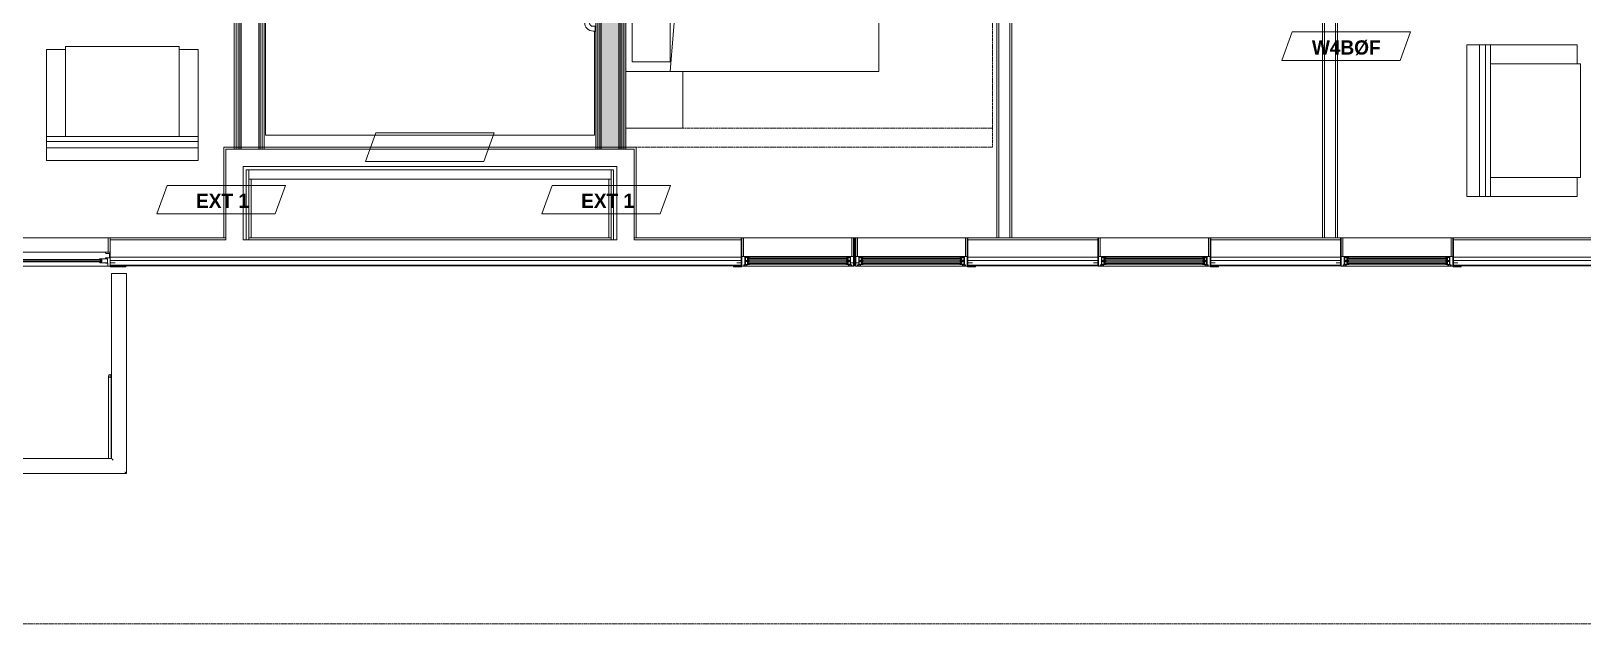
# Model space of a CAD drawing. Header units: inches. Extents: x -4010 to -1872, y 9846 to 12241.
# Drawn here: x -2706.5 to -2215.6, y 9867 to 10054.5 of the extents above; entities that cross this region are included whole.
import ezdxf

# ---------------------------------------------------------------- set-up
doc = ezdxf.new("R2010")
doc.units = ezdxf.units.IN
doc.header["$MEASUREMENT"] = 0
doc.linetypes.add('Aligning Line 1_8__2_', pattern=[0.25, 0.125, -0.125])
doc.linetypes.add('Dash', pattern=[0.25, 0.125, -0.125])
for name, color, linetype, lineweight in [('0-1', 7, 'Continuous', 5), ('0-2', 7, 'Continuous', 9), ('A-DETL-GENF-1', 7, 'Continuous', 9), ('A-DETL-GENF-2', 92, 'Continuous', 18), ('A-DETL-GENF-HDLN-1', 7, 'Dash', 9), ('A-DETL-GENF-HDLN-2', 1, 'Continuous', 18), ('A-DOOR', 31, 'Continuous', 18), ('A-DOOR-1', 7, 'Continuous', 9), ('A-DOOR-FRAM-1', 7, 'Continuous', 9), ('A-FLOR-HRAL-1', 7, 'Continuous', 9), ('A-GLAZ', 151, 'Continuous', 18), ('A-GLAZ-1', 10, 'Continuous', 30), ('A-GLAZ-2', 7, 'Continuous', 9), ('A-WALL', 113, 'Continuous', 18), ('A-WALL-1', 7, 'Continuous', 9), ('A-WALL-2', 250, 'Continuous', 18), ('A-WALL-3', 113, 'Continuous', 9), ('A-WALL-IDEN', 211, 'Continuous', 9), ('G-ANNO-SYMB-2', 147, 'Aligning Line 1_8__2_', 9), ('I-FURN', 30, 'Continuous', 9), ('I-FURN-HDLN', 30, 'Dash', 9), ('I-WALL-1', 21, 'Continuous', 18), ('I-WALL-2', 241, 'Continuous', 5), ('I-WALL-3', 7, 'Continuous', 9), ('S-BEAM-1', 7, 'Continuous', 9), ('S-STRS-1', 7, 'Continuous', 9)]:
    doc.layers.add(name, color=color, linetype=linetype, lineweight=lineweight)
doc.styles.add('Century Gothic_B', font='GOTHICB.TTF', dxfattribs={"height": 4.5})

# ---------------------------------------------------------------- blocks, each defined once
blk = doc.blocks.new('Window-Double_Hung-Marvin-Essential - ESDH3066 - 3rd floor-3033829-UNITS PLANS - 3RD FLOOR')
at = {"layer": 'A-DETL-GENF-HDLN-1'}
blk.add_line((16.1, -4.47), (-16.5, -4.47), dxfattribs=at)
at = {"layer": 'A-DETL-GENF-HDLN-2'}
for p, q in [((-17.13, 4.44), (-17.75, 4.44)), ((-17.13, -1.41), (-17.13, 4.44)), ((17.12, 4.44), (17.75, 4.44)), ((17.12, 4.44), (17.12, -1.41)), ((-19.25, -3.48), (-19.25, -3.44)), ((-19.25, -3.44), (-17.9, -3.44)), ((-17.75, -3.48), (-19.25, -3.48)), ((-17.9, -3.44), (-17.9, -3.33)), ((-17.9, -3.33), (-17.75, -3.33)), ((-16.72, -1.44), (-17.75, -1.44)), ((-17.75, -4.53), (-17.75, -1.44)), ((-17.75, -4.53), (-17.16, -4.53)), ((-17.08, -4.12), (-17.16, -4.53)), ((-17.08, -4.12), (-16.19, -4.12)), ((-16.85, -4.5), (-16.85, -4.12)), ((-16.3, -4.5), (-16.85, -4.5)), ((-16.72, -4.02), (-16.72, -1.44)), ((-16.38, -4.02), (-16.72, -4.02)), ((-16.56, -1.78), (-15.34, -1.78)), ((-16.56, -1.78), (-16.56, -2.72)), ((-15.34, -2.72), (-16.56, -2.72)), ((-16.56, -3), (-15.34, -3)), ((-16.56, -3), (-16.56, -3.94)), ((-15.34, -3.94), (-16.56, -3.94)), ((-16.38, -4.12), (-16.38, -4.02)), ((-16.18, -4.26), (-16.3, -4.26)), ((-16.3, -4.26), (-16.3, -4.5)), ((-16.19, -4.12), (-16.19, -4.22)), ((-16.19, -4.22), (-16.1, -4.22)), ((-16.18, -4.47), (-16.18, -4.26)), ((-16.18, -4.47), (-16.1, -4.47)), ((-16.1, -4.22), (-16.1, -4.47)), ((-15.28, -1.9), (-15.94, -1.9)), ((-15.94, -1.9), (-15.94, -2.62)), ((-15.94, -2.62), (-15.28, -2.62)), ((-15.28, -3.12), (-15.94, -3.12)), ((-15.94, -3.12), (-15.94, -3.84)), ((-15.94, -3.84), (-15.28, -3.84)), ((-15.84, -1.91), (-15.84, -2.6)), ((-15.84, -3.13), (-15.84, -3.82)), ((-15.54, -2.04), (-15.54, -2.48)), ((-15.54, -3.26), (-15.54, -3.7)), ((-15.34, -1.78), (-15.28, -1.84)), ((-15.34, -2.72), (-15.28, -2.66)), ((-15.34, -3), (-15.28, -3.06)), ((-15.34, -3.94), (-15.28, -3.88)), ((-15.28, -1.84), (-15.28, -1.9)), ((-15.28, -2.62), (-15.28, -2.66)), ((-15.28, -3.06), (-15.28, -3.12)), ((-15.28, -3.84), (-15.28, -3.88)), ((15.34, -1.78), (15.28, -1.84)), ((15.28, -1.84), (15.28, -1.9)), ((15.28, -1.9), (15.94, -1.9)), ((15.28, -2.62), (15.28, -2.66)), ((15.94, -2.62), (15.28, -2.62)), ((15.34, -2.72), (15.28, -2.66)), ((15.34, -3), (15.28, -3.06)), ((15.28, -3.06), (15.28, -3.12)), ((15.28, -3.12), (15.94, -3.12)), ((15.28, -3.84), (15.28, -3.88)), ((15.94, -3.84), (15.28, -3.84)), ((15.34, -3.94), (15.28, -3.88)), ((16.56, -1.78), (15.34, -1.78)), ((15.34, -2.72), (16.56, -2.72)), ((16.56, -3), (15.34, -3)), ((15.34, -3.94), (16.56, -3.94)), ((15.54, -2.04), (15.54, -2.48)), ((15.54, -3.26), (15.54, -3.7)), ((15.84, -1.91), (15.84, -2.6)), ((15.84, -3.13), (15.84, -3.82)), ((15.94, -1.9), (15.94, -2.62)), ((15.94, -3.12), (15.94, -3.84)), ((16.19, -4.22), (16.1, -4.22)), ((16.1, -4.22), (16.1, -4.47)), ((16.18, -4.47), (16.1, -4.47)), ((16.18, -4.47), (16.18, -4.26)), ((16.18, -4.26), (16.3, -4.26)), ((17.08, -4.12), (16.19, -4.12)), ((16.19, -4.12), (16.19, -4.22)), ((16.3, -4.26), (16.3, -4.5)), ((16.3, -4.5), (16.85, -4.5)), ((16.38, -4.12), (16.38, -4.02)), ((16.38, -4.02), (16.72, -4.02)), ((16.56, -1.78), (16.56, -2.72)), ((16.56, -3), (16.56, -3.94)), ((16.72, -4.02), (16.72, -1.44)), ((16.72, -1.44), (17.75, -1.44)), ((16.85, -4.5), (16.85, -4.12)), ((17.08, -4.12), (17.16, -4.53)), ((17.75, -4.53), (17.16, -4.53)), ((17.75, -4.53), (17.75, -1.44)), ((17.9, -3.33), (17.75, -3.33)), ((17.75, -3.48), (19.25, -3.48)), ((17.9, -3.44), (17.9, -3.33)), ((19.25, -3.44), (17.9, -3.44)), ((19.25, -3.48), (19.25, -3.44))]:
    blk.add_line(p, q, dxfattribs=at)
at = {"layer": 'A-GLAZ'}
for p, q in [((15.84, -1.91), (-15.84, -1.91)), ((15.84, -2.04), (-15.84, -2.04)), ((15.84, -2.48), (-15.84, -2.48)), ((15.84, -2.6), (-15.84, -2.6)), ((15.84, -3.13), (-15.84, -3.13)), ((15.84, -3.26), (-15.84, -3.26)), ((15.84, -3.7), (-15.84, -3.7)), ((15.84, -3.82), (-15.84, -3.82))]:
    blk.add_line(p, q, dxfattribs=at)
at = {"layer": 'A-GLAZ-1'}
for p, q in [((-17.75, -1.41), (-17.75, 4.44)), ((17.75, 4.44), (17.75, -1.41)), ((-17.75, -4.53), (-17.75, -1.44)), ((17.75, -1.44), (17.75, -4.53))]:
    blk.add_line(p, q, dxfattribs=at)
at = {"layer": 'A-GLAZ-2'}
for p, q in [((-17.75, 4.44), (17.75, 4.44)), ((-17.75, -1.44), (17.75, -1.44)), ((17.75, -4.53), (-17.75, -4.53)), ((17.75, -4.44), (20.27, -4.44)), ((17.75, -4.69), (17.75, -4.53)), ((20.27, -4.69), (17.75, -4.69)), ((20.27, -4.44), (20.27, -4.69))]:
    blk.add_line(p, q, dxfattribs=at)
blk = doc.blocks.new('Railing - Baluster_01-2700443-UNITS PLANS - 3RD FLOOR')
at = {"layer": 'A-FLOR-HRAL-1'}
for p, q in [((-0.59, 1.18), (0.59, 1.18)), ((-0.59, 0.59), (-0.59, 1.18)), ((0.59, 1.18), (0.59, 0.59))]:
    blk.add_line(p, q, dxfattribs=at)
blk = doc.blocks.new('Railing - Railing-2700300-UNITS PLANS - 3RD FLOOR')
at = {"layer": 'A-FLOR-HRAL-1'}
for p, q in [((-2790.37, 9977.83), (-2790.37, 9914.58)), ((-2790.37, 9977.83), (-2789.9, 9977.83)), ((-2789.9, 9977.83), (-2786.12, 9977.83)), ((-2786.12, 9977.83), (-2785.65, 9977.83)), ((-2785.65, 9919.3), (-2785.65, 9977.83)), ((-2681.05, 9977.83), (-2681.05, 9919.3)), ((-2681.05, 9977.83), (-2680.58, 9977.83)), ((-2680.58, 9977.83), (-2676.8, 9977.83)), ((-2676.8, 9977.83), (-2676.32, 9977.83)), ((-2676.32, 9914.58), (-2676.32, 9977.83)), ((-2681.05, 9919.3), (-2785.65, 9919.3)), ((-2790.37, 9914.58), (-2676.32, 9914.58))]:
    blk.add_line(p, q, dxfattribs=at)
for points, knots in [([(-2786.12, 9918.83), (-2786.08, 9918.87), (-2786.02, 9918.93), (-2785.94, 9919.01), (-2785.89, 9919.06), (-2785.86, 9919.09), (-2785.82, 9919.13), (-2785.79, 9919.16), (-2785.77, 9919.18), (-2785.74, 9919.21), (-2785.71, 9919.24), (-2785.68, 9919.27), (-2785.66, 9919.29), (-2785.65, 9919.3), (-2785.65, 9919.3)], [0, 0, 0, 0, 0.166667, 0.25, 0.333333, 0.375, 0.416667, 0.5, 0.541667, 0.583333, 0.666667, 0.75, 0.833333, 1, 1, 1, 1]), ([(-2680.58, 9918.83), (-2680.62, 9918.87), (-2680.68, 9918.93), (-2680.76, 9919.01), (-2680.8, 9919.06), (-2680.84, 9919.09), (-2680.87, 9919.13), (-2680.9, 9919.16), (-2680.93, 9919.18), (-2680.96, 9919.21), (-2680.99, 9919.24), (-2681.01, 9919.27), (-2681.04, 9919.29), (-2681.05, 9919.3), (-2681.05, 9919.3)], [0, 0, 0, 0, 0.166667, 0.25, 0.333333, 0.375, 0.416667, 0.5, 0.541667, 0.583333, 0.666667, 0.75, 0.833333, 1, 1, 1, 1]), ([(-2790.37, 9914.58), (-2790.37, 9914.58), (-2790.36, 9914.59), (-2790.34, 9914.61), (-2790.31, 9914.64), (-2790.28, 9914.67), (-2790.26, 9914.69), (-2790.23, 9914.72), (-2790.19, 9914.76), (-2790.15, 9914.8), (-2790.11, 9914.84), (-2790.07, 9914.88), (-2790, 9914.95), (-2789.94, 9915.01), (-2789.9, 9915.05)], [0, 0, 0, 0, 0.166667, 0.25, 0.333333, 0.416667, 0.458333, 0.5, 0.583333, 0.666667, 0.708333, 0.75, 0.833333, 1, 1, 1, 1]), ([(-2676.32, 9914.58), (-2676.32, 9914.58), (-2676.33, 9914.59), (-2676.36, 9914.61), (-2676.39, 9914.64), (-2676.41, 9914.67), (-2676.44, 9914.69), (-2676.47, 9914.72), (-2676.51, 9914.76), (-2676.55, 9914.8), (-2676.59, 9914.84), (-2676.62, 9914.88), (-2676.69, 9914.95), (-2676.75, 9915.01), (-2676.8, 9915.05)], [0, 0, 0, 0, 0.166667, 0.25, 0.333333, 0.416667, 0.458333, 0.5, 0.583333, 0.666667, 0.708333, 0.75, 0.833333, 1, 1, 1, 1])]:
    blk.add_open_spline(points, degree=3, knots=knots, dxfattribs=at)
blk.add_blockref('Railing - Baluster_01-2700443-UNITS PLANS - 3RD FLOOR', (-2788.01, 9977.24))
blk = doc.blocks.new('Walls 48 - Walls 1-2573569-UNITS PLANS - 3RD FLOOR')
at = {"layer": 'S-BEAM-1'}
for p, q in [((-2681.97, 9945.4), (-2681.97, 9919.3)), ((-2681.22, 9919.3), (-2681.22, 9945.4))]:
    blk.add_line(p, q, dxfattribs=at)
at = {"layer": 'S-BEAM-1', "flags": 128}
for points in [[(-2681.22, 9945.4), (-2681.23, 9945.5), (-2681.26, 9945.6), (-2681.32, 9945.69), (-2681.38, 9945.76), (-2681.46, 9945.8), (-2681.55, 9945.83), (-2681.64, 9945.83), (-2681.73, 9945.8), (-2681.81, 9945.76), (-2681.88, 9945.69), (-2681.93, 9945.6), (-2681.96, 9945.5), (-2681.97, 9945.4)], [(-2681.97, 9945.4), (-2681.96, 9945.3), (-2681.93, 9945.2), (-2681.88, 9945.11), (-2681.81, 9945.04), (-2681.73, 9945), (-2681.64, 9944.97), (-2681.55, 9944.97), (-2681.46, 9945), (-2681.38, 9945.04), (-2681.32, 9945.11), (-2681.26, 9945.2), (-2681.23, 9945.3), (-2681.22, 9945.4)]]:
    blk.add_lwpolyline(points, dxfattribs=at)
blk = doc.blocks.new('Window-Double_Hung-Marvin-Essential - ESDH3066 - 3rd floor-3033832-UNITS PLANS - 3RD FLOOR')
at = {"layer": 'A-DETL-GENF-HDLN-1'}
blk.add_line((16.1, 4.47), (-16.5, 4.47), dxfattribs=at)
at = {"layer": 'A-DETL-GENF-HDLN-2'}
for p, q in [((-19.25, 3.48), (-19.25, 3.44)), ((-17.75, 3.48), (-19.25, 3.48)), ((-19.25, 3.44), (-17.9, 3.44)), ((-17.9, 3.44), (-17.9, 3.33)), ((-17.9, 3.33), (-17.75, 3.33)), ((-17.75, 4.53), (-17.16, 4.53)), ((-17.75, 4.53), (-17.75, 1.44)), ((-16.72, 1.44), (-17.75, 1.44)), ((-17.08, 4.12), (-17.16, 4.53)), ((-17.13, 1.41), (-17.13, -4.44)), ((-17.08, 4.12), (-16.19, 4.12)), ((-16.85, 4.5), (-16.85, 4.12)), ((-16.3, 4.5), (-16.85, 4.5)), ((-16.38, 4.02), (-16.72, 4.02)), ((-16.72, 4.02), (-16.72, 1.44)), ((-15.34, 3.94), (-16.56, 3.94)), ((-16.56, 3), (-16.56, 3.94)), ((-16.56, 3), (-15.34, 3)), ((-15.34, 2.72), (-16.56, 2.72)), ((-16.56, 1.78), (-16.56, 2.72)), ((-16.56, 1.78), (-15.34, 1.78)), ((-16.38, 4.12), (-16.38, 4.02)), ((-16.3, 4.26), (-16.3, 4.5)), ((-16.18, 4.26), (-16.3, 4.26)), ((-16.19, 4.22), (-16.1, 4.22)), ((-16.19, 4.12), (-16.19, 4.22)), ((-16.18, 4.47), (-16.1, 4.47)), ((-16.18, 4.47), (-16.18, 4.26)), ((-16.1, 4.22), (-16.1, 4.47)), ((-15.94, 3.12), (-15.94, 3.84)), ((-15.94, 3.84), (-15.28, 3.84)), ((-15.28, 3.12), (-15.94, 3.12)), ((-15.94, 1.9), (-15.94, 2.62)), ((-15.94, 2.62), (-15.28, 2.62)), ((-15.28, 1.9), (-15.94, 1.9)), ((-15.84, 3.13), (-15.84, 3.82)), ((-15.84, 1.91), (-15.84, 2.6)), ((-15.54, 3.26), (-15.54, 3.7)), ((-15.54, 2.04), (-15.54, 2.48)), ((-15.34, 3.94), (-15.28, 3.88)), ((-15.34, 3), (-15.28, 3.06)), ((-15.34, 2.72), (-15.28, 2.66)), ((-15.34, 1.78), (-15.28, 1.84)), ((-15.28, 3.84), (-15.28, 3.88)), ((-15.28, 3.06), (-15.28, 3.12)), ((-15.28, 2.62), (-15.28, 2.66)), ((-15.28, 1.84), (-15.28, 1.9)), ((15.34, 3.94), (15.28, 3.88)), ((15.28, 3.84), (15.28, 3.88)), ((15.94, 3.84), (15.28, 3.84)), ((15.28, 3.06), (15.28, 3.12)), ((15.28, 3.12), (15.94, 3.12)), ((15.34, 3), (15.28, 3.06)), ((15.34, 2.72), (15.28, 2.66)), ((15.28, 2.62), (15.28, 2.66)), ((15.94, 2.62), (15.28, 2.62)), ((15.28, 1.84), (15.28, 1.9)), ((15.28, 1.9), (15.94, 1.9)), ((15.34, 1.78), (15.28, 1.84)), ((15.34, 3.94), (16.56, 3.94)), ((16.56, 3), (15.34, 3)), ((15.34, 2.72), (16.56, 2.72)), ((16.56, 1.78), (15.34, 1.78)), ((15.54, 3.26), (15.54, 3.7)), ((15.54, 2.04), (15.54, 2.48)), ((15.84, 3.13), (15.84, 3.82)), ((15.84, 1.91), (15.84, 2.6)), ((15.94, 3.12), (15.94, 3.84)), ((15.94, 1.9), (15.94, 2.62)), ((16.18, 4.47), (16.1, 4.47)), ((16.1, 4.22), (16.1, 4.47)), ((16.19, 4.22), (16.1, 4.22)), ((16.18, 4.47), (16.18, 4.26)), ((16.18, 4.26), (16.3, 4.26)), ((16.19, 4.12), (16.19, 4.22)), ((17.08, 4.12), (16.19, 4.12)), ((16.3, 4.26), (16.3, 4.5)), ((16.3, 4.5), (16.85, 4.5)), ((16.38, 4.12), (16.38, 4.02)), ((16.38, 4.02), (16.72, 4.02)), ((16.56, 3), (16.56, 3.94)), ((16.56, 1.78), (16.56, 2.72)), ((16.72, 4.02), (16.72, 1.44)), ((16.72, 1.44), (17.75, 1.44)), ((16.85, 4.5), (16.85, 4.12)), ((17.08, 4.12), (17.16, 4.53)), ((17.12, -4.44), (17.12, 1.41)), ((17.75, 4.53), (17.16, 4.53)), ((17.75, 4.53), (17.75, 1.44)), ((17.75, 3.48), (19.25, 3.48)), ((17.9, 3.33), (17.75, 3.33)), ((17.9, 3.44), (17.9, 3.33)), ((19.25, 3.44), (17.9, 3.44)), ((19.25, 3.48), (19.25, 3.44)), ((-17.13, -4.44), (-17.75, -4.44)), ((17.12, -4.44), (17.75, -4.44))]:
    blk.add_line(p, q, dxfattribs=at)
at = {"layer": 'A-GLAZ'}
for p, q in [((15.84, 3.82), (-15.84, 3.82)), ((15.84, 3.7), (-15.84, 3.7)), ((15.84, 3.26), (-15.84, 3.26)), ((15.84, 3.13), (-15.84, 3.13)), ((15.84, 2.6), (-15.84, 2.6)), ((15.84, 2.48), (-15.84, 2.48)), ((15.84, 2.04), (-15.84, 2.04)), ((15.84, 1.91), (-15.84, 1.91))]:
    blk.add_line(p, q, dxfattribs=at)
at = {"layer": 'A-GLAZ-1'}
for p, q in [((-17.75, 4.53), (-17.75, 1.44)), ((-17.75, 1.41), (-17.75, -4.44)), ((17.75, 1.44), (17.75, 4.53)), ((17.75, -4.44), (17.75, 1.41))]:
    blk.add_line(p, q, dxfattribs=at)
at = {"layer": 'A-GLAZ-2'}
for p, q in [((17.75, 4.53), (-17.75, 4.53)), ((-17.75, 1.44), (17.75, 1.44)), ((20.27, 4.69), (17.75, 4.69)), ((17.75, 4.69), (17.75, 4.53)), ((17.75, 4.44), (20.27, 4.44)), ((20.27, 4.44), (20.27, 4.69)), ((-17.75, -4.44), (17.75, -4.44))]:
    blk.add_line(p, q, dxfattribs=at)
blk = doc.blocks.new('Door-Sliding-Marvin-2_Panel_Patio_Door-Essential - ESSPD6068 - 3rd floor-3104252-UNITS PLANS - 3RD FLOOR')
at = {"layer": 'A-DETL-GENF-1'}
for p, q in [((-32.87, 2.97), (-32.87, 2.52)), ((-32.61, 2.97), (-32.61, 2.52))]:
    blk.add_line(p, q, dxfattribs=at)
at = {"layer": 'A-DETL-GENF-2'}
for p, q in [((-37.25, 3.44), (-37.25, 3.48)), ((-35.75, 3.48), (-37.25, 3.48)), ((-35.91, 3.44), (-37.25, 3.44)), ((-35.91, 3.44), (-35.91, 3.33)), ((-35.75, 3.33), (-35.91, 3.33)), ((-35, 4.53), (-35.75, 4.53)), ((-35.75, 4.53), (-35.75, 0.06)), ((-35.75, 0.06), (-34.25, 0.06)), ((-35.06, 0.03), (-35.75, 0.03)), ((-35.75, 0.03), (-35.75, -4.44)), ((-35.5, 1.88), (-35.5, 0.5)), ((-35.5, 1.88), (-34.25, 1.88)), ((-35.5, 0.5), (-34.39, 0.5)), ((-35.06, -4.44), (-35.06, 0.03)), ((-35, 3.56), (-35, 4.53)), ((-34.25, 3.56), (-35, 3.56)), ((-34.81, 3.44), (-32.46, 3.44)), ((-34.81, 2.19), (-34.81, 3.44)), ((-32.41, 2.19), (-34.81, 2.19)), ((-34.39, 0.5), (-34.25, 0.35)), ((-34.25, 3.44), (-34.25, 3.56)), ((-34.25, 1.88), (-34.25, 2.19)), ((-34.25, 0.06), (-34.25, 0.35)), ((-32.38, 3.12), (-33.09, 3.12)), ((-33.09, 3.12), (-33.09, 2.37)), ((-33.09, 2.37), (-32.34, 2.37)), ((-32.98, 2.97), (-32.98, 3.12)), ((-32.98, 2.52), (-32.98, 2.37)), ((-32.46, 3.44), (-32.38, 3.12)), ((-32.34, 2.25), (-32.41, 2.19)), ((-32.34, 2.37), (-32.34, 2.25)), ((35.06, 0.03), (35.06, -4.44)), ((35.75, 0.03), (35.06, 0.03)), ((35.75, -4.44), (35.75, 0.03)), ((-35.75, -4.44), (-35.06, -4.44)), ((35.06, -4.44), (35.75, -4.44))]:
    blk.add_line(p, q, dxfattribs=at)
at = {"layer": 'A-DETL-GENF-HDLN-1'}
blk.add_line((1.75, 4.19), (33.01, 4.19), dxfattribs=at)
at = {"layer": 'A-DETL-GENF-HDLN-2'}
for p, q in [((-32.87, 2.97), (-32.87, 2.52)), ((-32.61, 2.97), (-32.61, 2.52)), ((-0.66, 2.37), (-1.41, 2.37)), ((-1.41, 2.37), (-1.41, 2.25)), ((-1.41, 2.25), (-1.34, 2.19)), ((-1.29, 3.44), (-1.38, 3.12)), ((-1.38, 3.12), (-0.66, 3.12)), ((-1.34, 2.19), (0.87, 2.19)), ((0.87, 3.44), (-1.29, 3.44)), ((-1.14, 2.97), (-1.14, 2.52)), ((-0.88, 2.97), (-0.88, 2.52)), ((0.24, 2.07), (-0.88, 1.97)), ((-0.88, 0.5), (-0.88, 1.97)), ((-0.88, 1.75), (1.29, 1.75)), ((1.34, 0.5), (-0.88, 0.5)), ((-0.77, 2.97), (-0.77, 3.12)), ((-0.77, 2.52), (-0.77, 2.37)), ((-0.66, 3.12), (-0.66, 2.37)), ((-0.43, 1.93), (0.43, 2.01)), ((-0.43, 1.83), (-0.43, 1.93)), ((-0.24, 1.83), (-0.43, 1.83)), ((-0.24, 4.3), (-0.24, 3.78)), ((0.34, 4.3), (-0.24, 4.3)), ((-0.24, 3.78), (1.51, 3.78)), ((-0.24, 1.87), (0.87, 1.97)), ((-0.24, 1.87), (-0.24, 1.95)), ((-0.24, 1.76), (-0.24, 1.83)), ((0.24, 2.18), (0.24, 2.11)), ((0.24, 2.11), (0.43, 2.11)), ((0.24, 2.07), (0.24, 1.99)), ((0.6, 4.61), (0.34, 4.3)), ((0.43, 2.11), (0.43, 2.01)), ((1.35, 4.61), (0.6, 4.61)), ((0.66, 1.44), (0.66, 0.69)), ((1.37, 1.44), (0.66, 1.44)), ((0.66, 0.69), (1.41, 0.69)), ((0.77, 1.29), (0.77, 1.44)), ((0.77, 0.83), (0.77, 0.69)), ((0.87, 1.97), (0.87, 3.44)), ((0.88, 1.29), (0.88, 0.83)), ((1.14, 1.29), (1.14, 0.83)), ((1.29, 1.75), (1.37, 1.44)), ((1.41, 0.56), (1.34, 0.5)), ((1.35, 4.3), (1.35, 4.61)), ((1.35, 4.3), (1.51, 4.3)), ((1.41, 0.69), (1.41, 0.56)), ((1.51, 3.94), (1.51, 4.3)), ((1.71, 3.94), (1.51, 3.94)), ((1.51, 3.9), (1.75, 3.9)), ((1.51, 3.78), (1.51, 3.9)), ((1.64, 4.08), (1.64, 4.19)), ((1.75, 4.19), (1.64, 4.19)), ((1.64, 4.08), (1.71, 4.08)), ((1.71, 4.08), (1.71, 3.94)), ((1.75, 3.9), (1.75, 4.19)), ((33.16, 0.69), (32.41, 0.69)), ((32.41, 0.69), (32.41, 0.56)), ((32.41, 0.56), (32.47, 0.5)), ((32.52, 1.75), (32.44, 1.44)), ((32.44, 1.44), (33.16, 1.44)), ((32.47, 0.5), (34.84, 0.5)), ((34.84, 1.75), (32.52, 1.75)), ((32.68, 1.29), (32.68, 0.83)), ((32.93, 1.29), (32.93, 0.83)), ((33.01, 4.19), (33.12, 4.19)), ((33.01, 3.9), (33.01, 4.19)), ((33.25, 3.9), (33.01, 3.9)), ((33.04, 1.29), (33.04, 1.44)), ((33.04, 0.83), (33.04, 0.69)), ((33.12, 4.08), (33.05, 4.08)), ((33.05, 4.08), (33.05, 3.94)), ((33.05, 3.94), (33.25, 3.94)), ((33.12, 4.08), (33.12, 4.19)), ((33.16, 1.44), (33.16, 0.69)), ((33.25, 3.94), (33.25, 4.3)), ((33.41, 4.3), (33.25, 4.3)), ((33.25, 3.78), (33.25, 3.9)), ((35, 3.78), (33.25, 3.78)), ((33.41, 4.3), (33.41, 4.61)), ((33.41, 4.61), (34.16, 4.61)), ((34.16, 4.61), (34.42, 4.3)), ((34.25, 3.44), (34.25, 3.56)), ((34.25, 3.56), (35, 3.56)), ((34.81, 3.44), (34.25, 3.44)), ((34.81, 2.19), (34.25, 2.19)), ((34.25, 1.88), (34.25, 2.19)), ((35.5, 1.88), (34.25, 1.88)), ((34.39, 0.5), (34.25, 0.35)), ((34.25, 0.06), (34.25, 0.35)), ((35.75, 0.06), (34.25, 0.06)), ((35.5, 0.5), (34.39, 0.5)), ((34.42, 4.3), (35, 4.3)), ((34.81, 2.19), (34.81, 3.44)), ((34.84, 0.5), (34.84, 1.75)), ((35, 4.53), (35.75, 4.53)), ((35, 3.56), (35, 4.53)), ((35.5, 1.88), (35.5, 0.5)), ((35.75, 4.53), (35.75, 0.06)), ((35.75, 3.48), (37.25, 3.48)), ((35.75, 3.33), (35.9, 3.33)), ((35.9, 3.44), (35.9, 3.33)), ((35.9, 3.44), (37.25, 3.44)), ((37.25, 3.44), (37.25, 3.48))]:
    blk.add_line(p, q, dxfattribs=at)
at = {"layer": 'A-DOOR'}
for p, q in [((-32.98, 3.12), (-0.77, 3.12)), ((-32.98, 2.97), (-0.77, 2.97)), ((-32.98, 2.52), (-0.77, 2.52)), ((-32.98, 2.37), (-0.77, 2.37)), ((0.77, 1.44), (33.04, 1.44)), ((0.77, 1.29), (33.04, 1.29)), ((0.77, 0.83), (33.04, 0.83)), ((0.77, 0.69), (33.04, 0.69))]:
    blk.add_line(p, q, dxfattribs=at)
at = {"layer": 'A-DOOR-1'}
for p, q in [((-35.75, 4.69), (-40.68, 4.69)), ((-40.68, 4.69), (-40.68, 4.44)), ((-40.68, 4.44), (-35.75, 4.44)), ((-35.75, 4.53), (-35.75, 4.69))]:
    blk.add_line(p, q, dxfattribs=at)
at = {"layer": 'A-DOOR-FRAM-1'}
for p, q in [((35.75, 4.53), (-35.75, 4.53)), ((-35.75, 4.53), (-35.75, 0.06)), ((-35.75, 0.06), (35.75, 0.06)), ((35.75, 0.06), (35.75, 4.53))]:
    blk.add_line(p, q, dxfattribs=at)
blk = doc.blocks.new('CTR - 1st Phase - Shell_rvt-1-UNITS PLANS - 3RD FLOOR')
at = {"layer": 'A-WALL-1'}
for p, q in [((-2644.92, 10017.71), (-2645.55, 10017.71)), ((-2645.55, 10017.71), (-2645.55, 9989.06)), ((-2636.92, 10017.71), (-2644.92, 10017.71)), ((-2523.72, 10017.71), (-2636.92, 10017.71)), ((-2515.72, 10017.71), (-2523.72, 10017.71)), ((-2515.1, 10017.71), (-2515.72, 10017.71)), ((-2515.1, 9989.06), (-2515.1, 10017.71)), ((-2636.92, 9989.06), (-2636.92, 10007.59)), ((-2636.92, 10007.59), (-2523.72, 10007.59)), ((-2523.72, 10007.59), (-2523.72, 9989.06)), ((-2752.25, 9989.06), (-2682.12, 9989.06)), ((-2645.55, 9989.06), (-2681.44, 9989.06)), ((-2523.72, 9989.06), (-2636.92, 9989.06)), ((-2481.73, 9989.06), (-2515.1, 9989.06)), ((-2445.73, 9989.06), (-2446.23, 9989.06)), ((-2368.93, 9989.06), (-2410.23, 9989.06)), ((-2292.13, 9989.06), (-2333.43, 9989.06)), ((-2187.87, 9989.06), (-2256.63, 9989.06)), ((-2681.44, 9984.6), (-2681.44, 9984.56)), ((-2481.73, 9983.19), (-2481.73, 9983.22)), ((-2446.23, 9983.22), (-2446.23, 9983.19)), ((-2445.73, 9983.19), (-2445.73, 9983.22)), ((-2410.23, 9983.22), (-2410.23, 9983.19)), ((-2368.93, 9983.19), (-2368.93, 9983.22)), ((-2333.43, 9983.22), (-2333.43, 9983.19)), ((-2292.13, 9983.19), (-2292.13, 9983.22)), ((-2256.63, 9983.22), (-2256.63, 9983.19)), ((-2676.51, 9980.19), (-2484.26, 9980.19)), ((-2446.23, 9980.19), (-2445.73, 9980.19)), ((-2407.71, 9980.19), (-2368.93, 9980.19)), ((-2330.91, 9980.19), (-2292.13, 9980.19)), ((-2254.11, 9980.19), (-2138.53, 9980.19))]:
    blk.add_line(p, q, dxfattribs=at)
at = {"layer": 'A-WALL-2'}
for p, q in [((-2644.92, 10017.09), (-2644.92, 9989.06)), ((-2644.92, 10017.09), (-2639.42, 10017.09)), ((-2639.42, 10017.09), (-2636.92, 10017.09)), ((-2523.72, 10017.09), (-2636.92, 10017.09)), ((-2523.72, 10017.09), (-2521.22, 10017.09)), ((-2521.22, 10017.09), (-2515.72, 10017.09)), ((-2515.72, 10017.09), (-2515.72, 9989.06)), ((-2639.42, 10011.59), (-2639.42, 9989.06)), ((-2639.42, 10011.59), (-2638.42, 10011.59)), ((-2638.42, 10011.59), (-2636.92, 10011.59)), ((-2638.42, 10010.59), (-2638.42, 9989.06)), ((-2638.42, 10010.59), (-2637.67, 10010.59)), ((-2637.67, 10010.59), (-2637.67, 10007.59)), ((-2637.67, 10007.59), (-2637.67, 10010.59)), ((-2637.67, 10010.59), (-2636.92, 10010.59)), ((-2523.72, 10011.59), (-2636.92, 10011.59)), ((-2523.72, 10010.59), (-2636.92, 10010.59)), ((-2523.72, 10011.59), (-2522.22, 10011.59)), ((-2523.72, 10010.59), (-2522.97, 10010.59)), ((-2522.97, 10010.59), (-2522.97, 10007.59)), ((-2522.97, 10010.59), (-2522.97, 10007.59)), ((-2522.97, 10010.59), (-2522.22, 10010.59)), ((-2522.22, 10011.59), (-2521.22, 10011.59)), ((-2522.22, 10010.59), (-2522.22, 9989.06)), ((-2521.22, 10011.59), (-2521.22, 9989.06)), ((-2637.67, 10007.59), (-2637.67, 9989.06)), ((-2637.67, 10007.59), (-2636.92, 10007.59)), ((-2523.72, 10007.59), (-2522.97, 10007.59)), ((-2522.97, 10007.59), (-2522.97, 9989.06)), ((-2644.92, 9988.44), (-2681.44, 9988.44)), ((-2645.55, 9989.06), (-2644.92, 9989.06)), ((-2644.92, 9989.06), (-2644.92, 9988.44)), ((-2639.42, 9989.06), (-2639.42, 9988.44)), ((-2638.42, 9988.44), (-2639.42, 9988.44)), ((-2638.42, 9988.44), (-2639.42, 9988.44)), ((-2638.42, 9989.06), (-2638.42, 9988.44)), ((-2637.67, 9988.44), (-2638.42, 9988.44)), ((-2637.67, 9988.44), (-2638.42, 9988.44)), ((-2637.67, 9989.06), (-2636.92, 9989.06)), ((-2637.67, 9989.06), (-2637.67, 9988.44)), ((-2522.97, 9988.44), (-2637.67, 9988.44)), ((-2523.72, 9989.06), (-2522.97, 9989.06)), ((-2522.97, 9988.44), (-2522.97, 9989.06)), ((-2522.22, 9988.44), (-2522.97, 9988.44)), ((-2522.22, 9988.44), (-2522.97, 9988.44)), ((-2522.22, 9988.44), (-2522.22, 9989.06)), ((-2521.22, 9988.44), (-2522.22, 9988.44)), ((-2521.22, 9988.44), (-2522.22, 9988.44)), ((-2521.22, 9988.44), (-2521.22, 9989.06)), ((-2515.72, 9989.06), (-2515.1, 9989.06)), ((-2515.72, 9988.44), (-2515.72, 9989.06)), ((-2481.73, 9988.44), (-2515.72, 9988.44)), ((-2445.73, 9988.44), (-2446.23, 9988.44)), ((-2368.93, 9988.44), (-2410.23, 9988.44)), ((-2292.13, 9988.44), (-2333.43, 9988.44)), ((-2138.53, 9988.44), (-2256.63, 9988.44)), ((-2481.73, 9982.94), (-2681.44, 9982.94)), ((-2481.73, 9981.94), (-2681.44, 9981.94)), ((-2445.73, 9982.94), (-2446.23, 9982.94)), ((-2445.73, 9981.94), (-2446.23, 9981.94)), ((-2368.93, 9982.94), (-2410.23, 9982.94)), ((-2368.93, 9981.94), (-2410.23, 9981.94)), ((-2292.13, 9982.94), (-2333.43, 9982.94)), ((-2292.13, 9981.94), (-2333.43, 9981.94)), ((-2138.53, 9982.94), (-2256.63, 9982.94)), ((-2138.53, 9981.94), (-2256.63, 9981.94)), ((-2481.73, 9980.44), (-2681.44, 9980.44)), ((-2445.73, 9980.44), (-2446.23, 9980.44)), ((-2368.93, 9980.44), (-2410.23, 9980.44)), ((-2292.13, 9980.44), (-2333.43, 9980.44)), ((-2138.53, 9980.44), (-2256.63, 9980.44))]:
    blk.add_line(p, q, dxfattribs=at)
at = {"layer": '0-2', "rotation": 180}
for name, p in [('Door-Sliding-Marvin-2_Panel_Patio_Door-Essential - ESSPD6068 - 3rd floor-3104252-UNITS PLANS - 3RD FLOOR', (-2717.19, 9984.63)), ('Window-Double_Hung-Marvin-Essential - ESDH3066 - 3rd floor-3033832-UNITS PLANS - 3RD FLOOR', (-2463.98, 9984.63))]:
    blk.add_blockref(name, p, dxfattribs=at)
at = {"layer": '0-2'}
for name, p in [('Window-Double_Hung-Marvin-Essential - ESDH3066 - 3rd floor-3033829-UNITS PLANS - 3RD FLOOR', (-2427.98, 9984.63)), ('Window-Double_Hung-Marvin-Essential - ESDH3066 - 3rd floor-3033829-UNITS PLANS - 3RD FLOOR', (-2351.18, 9984.63)), ('Window-Double_Hung-Marvin-Essential - ESDH3066 - 3rd floor-3033829-UNITS PLANS - 3RD FLOOR', (-2274.38, 9984.63)), ('Railing - Railing-2700300-UNITS PLANS - 3RD FLOOR', (0, 0)), ('Walls 48 - Walls 1-2573569-UNITS PLANS - 3RD FLOOR', (0, 0))]:
    blk.add_blockref(name, p, dxfattribs=at)
blk = doc.blocks.new('Top Rail Type - Top Rail_Internal_-V5-UNITS PLANS - 3RD FLOOR')
at = {"layer": 'A-FLOR-HRAL-1'}
for p, q in [((-2528.69, 10183.71), (-2528.06, 10183.71)), ((-2528.69, 10182.21), (-2528.06, 10182.21)), ((-2528.06, 10183.71), (-2528.06, 10182.21)), ((-2531.44, 10169.17), (-2531.44, 10180.96)), ((-2529.94, 10169.17), (-2529.94, 10180.96)), ((-2531.44, 10168.1), (-2531.44, 10169.17)), ((-2531.44, 10070.08), (-2531.44, 10168.1)), ((-2529.94, 10168.1), (-2529.94, 10169.17)), ((-2529.94, 10070.08), (-2529.94, 10168.1)), ((-2531.44, 10069.01), (-2531.44, 10070.08)), ((-2529.94, 10069.01), (-2529.94, 10070.08)), ((-2531.44, 10057.21), (-2531.44, 10069.01)), ((-2529.94, 10057.21), (-2529.94, 10069.01)), ((-2528.06, 10055.96), (-2528.69, 10055.96)), ((-2528.06, 10054.46), (-2528.06, 10055.96)), ((-2528.06, 10054.46), (-2528.69, 10054.46))]:
    blk.add_line(p, q, dxfattribs=at)
for centre, radius, start, end in [((-2528.69, 10180.96), 2.75, 90, 180), ((-2528.69, 10180.96), 1.25, 90, 180), ((-2528.69, 10057.21), 2.75, 180, 270), ((-2528.69, 10057.21), 1.25, 180, 270)]:
    blk.add_arc(centre, radius, start, end, dxfattribs=at)
blk = doc.blocks.new('CTR - 1st Phase -Stairs _ Elevators_rvt-1-UNITS PLANS - 3RD FLOOR')
at = {"layer": 'I-WALL-1'}
blk.add_hatch(color=256, dxfattribs=at).paths.add_polyline_path([(-2518.37, 10017.09), (-2518.37, 10263.09), (-2519, 10263.09), (-2519, 10017.09)], flags=0)
at = {"layer": 'I-WALL-2'}
for points in [[(-2520.62, 10017.09), (-2520.12, 10017.09), (-2520.12, 10261.46), (-2520.62, 10261.46), (-2520.62, 10033.31)], [(-2520.12, 10017.09), (-2519.62, 10017.09), (-2519.62, 10261.96), (-2520.12, 10261.96), (-2520.12, 10033.31)], [(-2519, 10017.09), (-2519, 10262.46), (-2519.62, 10262.46), (-2519.62, 10017.09)], [(-2520.62, 10017.09), (-2520.62, 10255.96), (-2526.12, 10255.96), (-2526.12, 10017.09)], [(-2527.25, 10017.09), (-2527.25, 10254.21), (-2527.87, 10254.21), (-2527.87, 10017.09)], [(-2526.62, 10017.09), (-2526.62, 10254.84), (-2527.25, 10254.84), (-2527.25, 10017.09)], [(-2526.62, 10017.09), (-2526.12, 10017.09), (-2526.12, 10255.46), (-2526.62, 10255.46), (-2526.62, 10033.31)]]:
    blk.add_hatch(color=256, dxfattribs=at).paths.add_polyline_path(points, flags=0)
at = {"layer": 'A-WALL-2'}
for p, q in [((-2640.5, 10254.21), (-2640.5, 10017.09)), ((-2640, 10254.21), (-2640, 10017.09)), ((-2634.5, 10254.21), (-2634.5, 10017.09)), ((-2634, 10254.21), (-2634, 10017.09)), ((-2633.37, 10254.21), (-2633.37, 10017.09)), ((-2527.25, 10254.21), (-2527.25, 10017.09)), ((-2526.62, 10254.21), (-2526.62, 10017.09)), ((-2526.12, 10254.21), (-2526.12, 10017.09)), ((-2520.62, 10254.21), (-2520.62, 10017.09)), ((-2520.12, 10254.21), (-2520.12, 10017.09)), ((-2519.62, 10254.21), (-2519.62, 10017.09)), ((-2519, 10254.21), (-2519, 10017.09)), ((-2641.62, 10078.08), (-2641.62, 10017.09)), ((-2641, 10078.08), (-2641, 10017.09))]:
    blk.add_line(p, q, dxfattribs=at)
at = {"layer": 'I-WALL-3'}
for p, q in [((-2632.75, 10017.09), (-2632.75, 10254.21)), ((-2527.87, 10254.21), (-2527.87, 10017.09)), ((-2518.37, 10017.09), (-2518.37, 10254.21)), ((-2642.25, 10078.08), (-2642.25, 10017.09)), ((-2642.25, 10017.09), (-2632.75, 10017.09)), ((-2527.87, 10017.09), (-2518.37, 10017.09))]:
    blk.add_line(p, q, dxfattribs=at)
at = {"layer": 'S-STRS-1'}
for p, q in [((-2632.31, 10069.59), (-2632.31, 10021.59)), ((-2528.31, 10021.59), (-2528.31, 10054.46)), ((-2632.31, 10021.59), (-2528.31, 10021.59))]:
    blk.add_line(p, q, dxfattribs=at)
at = {"layer": '0-2'}
blk.add_blockref('Top Rail Type - Top Rail_Internal_-V5-UNITS PLANS - 3RD FLOOR', (0, 0), dxfattribs=at)
blk = doc.blocks.new('CTR - 1st Phase - Structure_rvt-1-UNITS PLANS - 3RD FLOOR')
at = {"layer": 'G-ANNO-SYMB-2'}
blk.add_line((-1904.06, 9867.01), (-3864.19, 9867.01), dxfattribs=at)
blk = doc.blocks.new('Couch-Both_Arms-Generic - 2-1352635-UNITS PLANS - 3RD FLOOR')
at = {"layer": 'I-FURN'}
for p, q in [((24, 17.5), (-24, 17.5)), ((-24, 17.5), (-24, 13.5)), ((24, 13.5), (24, 17.5)), ((-24, 13.5), (24, 13.5)), ((24, 13.5), (-24, 13.5)), ((-24, 13.5), (-24, 10)), ((-24, 11.5), (24, 11.5)), ((-24, 10), (-24, -17.5)), ((-24, 10), (24, 10)), ((-18, -17.5), (-18, 10)), ((18, 10), (18, -17.5)), ((24, 10), (24, 13.5)), ((24, -17.5), (24, 10)), ((-24, -17.5), (-18, -17.5)), ((-18, -17.5), (-18, -18.5)), ((-18, -18.5), (18, -18.5)), ((18, -18.5), (18, -17.5)), ((18, -17.5), (24, -17.5))]:
    blk.add_line(p, q, dxfattribs=at)
blk = doc.blocks.new('Bed-Standard - King 78_ x 80_-V66-UNITS PLANS - 3RD FLOOR')
at = {"layer": 'I-FURN'}
for p, q in [((-28.31, 41.8), (49.69, 41.8)), ((-28.31, -38.2), (-28.31, 41.8)), ((49.69, 41.8), (49.69, -38.2)), ((49.69, -24.2), (-28.31, -17.63)), ((-25.31, -24.2), (46.69, -24.2)), ((-25.31, -36.2), (-25.31, -24.2)), ((46.69, -36.2), (46.69, -24.2)), ((-25.31, -36.2), (46.69, -36.2))]:
    blk.add_line(p, q, dxfattribs=at)
at = {"layer": 'I-FURN-HDLN'}
for p, q in [((-64.31, 77.8), (73.69, 77.8)), ((-64.31, -38.2), (-64.31, 77.8)), ((67.69, 77.8), (67.69, -38.2)), ((73.69, 77.8), (73.69, -34.93))]:
    blk.add_line(p, q, dxfattribs=at)
blk = doc.blocks.new('Table-Night Stand - 18_ x 18_ x 24_-V17-UNITS PLANS - 3RD FLOOR')
at = {"layer": 'I-FURN'}
for p, q in [((0.15, 0), (18.15, 0)), ((18.15, 0), (18.15, -18))]:
    blk.add_line(p, q, dxfattribs=at)
blk = doc.blocks.new('Wall Tag - Arch Wall-3956453-UNITS PLANS - 3RD FLOOR')
at = {"layer": 'A-WALL-IDEN'}
for p, q in [((-0.356, 0.094), (-0.424, -0.094)), ((0.424, 0.094), (-0.356, 0.094)), ((0.356, -0.094), (0.424, 0.094)), ((-0.424, -0.094), (0.356, -0.094))]:
    blk.add_line(p, q, dxfattribs=at)

msp = doc.modelspace()

# ---------------------------------------------------------------- linework, layer by layer
at = {"layer": 'A-WALL'}
for p, q in [((-2400.37374, 10121.0394), (-2400.37374, 9989.0644)), ((-2396.87374, 9989.0644), (-2396.87374, 10121.0394)), ((-2297.37374, 9989.0644), (-2297.37374, 10110.25458)), ((-2293.87374, 9989.0644), (-2293.87374, 10110.25458))]:
    msp.add_line(p, q, dxfattribs=at)
at = {"layer": 'A-WALL-3'}
for p, q in [((-2400.99874, 10121.6644), (-2400.99874, 9989.0644)), ((-2396.24874, 9989.0644), (-2396.24874, 10121.6644)), ((-2297.99874, 10110.25458), (-2297.99874, 9989.0644)), ((-2293.24874, 9989.0644), (-2293.24874, 10110.25458)), ((-2400.99874, 9989.0644), (-2396.24874, 9989.0644)), ((-2297.99874, 9989.0644), (-2293.24874, 9989.0644))]:
    msp.add_line(p, q, dxfattribs=at)

# ---------------------------------------------------------------- block references
at = {"layer": '0-1'}
for name in ['CTR - 1st Phase - Shell_rvt-1-UNITS PLANS - 3RD FLOOR', 'CTR - 1st Phase -Stairs _ Elevators_rvt-1-UNITS PLANS - 3RD FLOOR', 'CTR - 1st Phase - Structure_rvt-1-UNITS PLANS - 3RD FLOOR']:
    msp.add_blockref(name, (0, 0), dxfattribs=at)
at = {"layer": 'A-WALL-IDEN', "xscale": 47.99999999999997, "yscale": 47.99999999999997, "zscale": 47.99999999999997}
for p in [(-2290.49671, 10049.65949), (-2580.32374, 10017.77892), (-2646.36326, 10001.17065), (-2524.53826, 10001.17065)]:
    msp.add_blockref('Wall Tag - Arch Wall-3956453-UNITS PLANS - 3RD FLOOR', p, dxfattribs=at)
at = {"layer": 'I-FURN'}
for name, p, rotation in [('Bed-Standard - King 78_ x 80_-V66-UNITS PLANS - 3RD FLOOR', (-2480.16882, 10091.40292), 270.0000000004409), ('Couch-Both_Arms-Generic - 2-1352635-UNITS PLANS - 3RD FLOOR', (-2677.64874, 10031.08637), 180), ('Couch-Both_Arms-Generic - 2-1352635-UNITS PLANS - 3RD FLOOR', (-2234.86049, 10026.1394), 89.99999999998053), ('Table-Night Stand - 18_ x 18_ x 24_-V17-UNITS PLANS - 3RD FLOOR', (-2500.37374, 10041.86139), 270.0000000004409)]:
    msp.add_blockref(name, p, dxfattribs=dict(at, rotation=rotation))

# ---------------------------------------------------------------- texts
at = {"layer": 'A-WALL-IDEN', "char_height": 4.5, "attachment_point": 1, "style": 'Century Gothic_B'}
for s, insert, width in [('W4BØF', (-2301.32059, 10051.53079), 26.058), ('EXT 1', (-2654.3147, 10003.04195), 19.089), ('EXT 1', (-2532.4897, 10003.04195), 19.089)]:
    msp.add_mtext(s, dxfattribs=dict(at, insert=insert, width=width))

doc.saveas('drawing.dxf')
